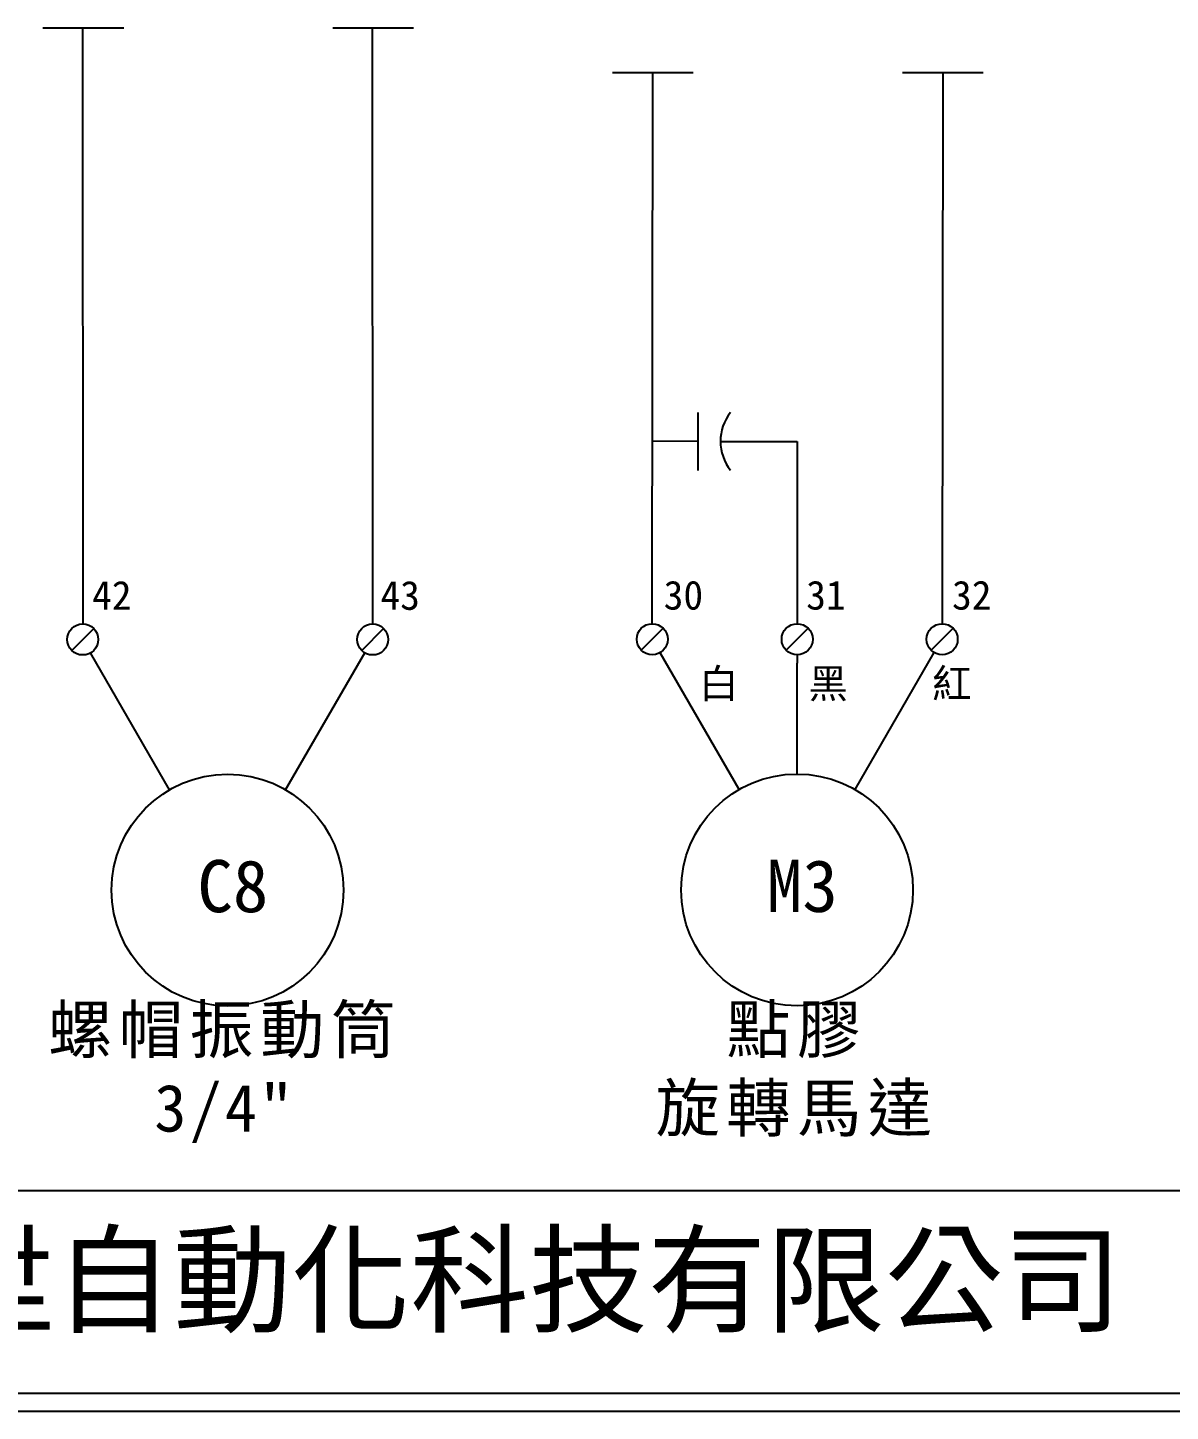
# Model space of a CAD drawing. Extents: x 10 to 297, y 3 to 207.
# Drawn here: x 63.1 to 142, y 3 to 98.5 of the extents above; entities that cross this region are included whole.
import ezdxf

# ---------------------------------------------------------------- set-up
doc = ezdxf.new("R2010")
doc.units = 0
doc.layers.get('0').update_dxf_attribs({"linetype": 'CONTINUOUS'})
doc.layers.add('圖框層', color=7, linetype='CONTINUOUS')
doc.layers.add('標尺寸層', color=3, linetype='CONTINUOUS')
doc.styles.add('STSL', font='KAIU.TTF')
doc.styles.add('標楷體', font='KAIU.TTF')

msp = doc.modelspace()

# ---------------------------------------------------------------- linework, layer by layer
for p, q in [((66.901, 98.502), (66.921, 57.346)), ((86.901, 98.502), (86.921, 57.346)), ((106.214, 57.361), (106.252, 95.419)), ((126.252, 95.419), (126.216, 57.361)), ((109.371, 67.949), (109.371, 71.949)), ((109.371, 69.949), (106.223, 69.952)), ((110.921, 69.948), (116.214, 69.948)), ((67.684, 57.033), (66.169, 55.518)), ((87.684, 57.033), (86.169, 55.518)), ((106.972, 57.047), (105.457, 55.532)), ((116.972, 57.047), (115.457, 55.532)), ((126.972, 57.047), (125.457, 55.532)), ((72.915, 45.903), (67.462, 55.348)), ((80.915, 45.903), (86.374, 55.358)), ((112.203, 45.917), (106.75, 55.362)), ((116.203, 55.219), (116.203, 54.63)), ((116.203, 46.989), (116.203, 54.63)), ((120.203, 45.917), (125.662, 55.372))]:
    msp.add_line(p, q)
for centre, radius in [((66.926, 56.275), 1.071), ((86.926, 56.275), 1.071), ((106.214, 56.29), 1.071), ((116.214, 56.29), 1.071), ((126.214, 56.29), 1.071), ((76.915, 38.975), 8), ((116.203, 38.989), 8)]:
    msp.add_circle(centre, radius)
msp.add_arc((114.147, 69.953), 3.226, 141.77552, 218.40176)
at = {"layer": '圖框層', "color": 7}
for p, q in [((11.25, 18.25), (295.75, 18.25)), ((11.25, 4.25), (295.75, 4.25)), ((10, 3), (297, 3))]:
    msp.add_line(p, q, dxfattribs=at)
at = {"layer": '標尺寸層', "color": 7}
for p, q in [((64.18, 98.502), (69.748, 98.502)), ((84.18, 98.502), (89.748, 98.502)), ((103.468, 95.419), (109.036, 95.419)), ((123.468, 95.419), (129.036, 95.419)), ((116.214, 69.948), (116.214, 57.361))]:
    msp.add_line(p, q, dxfattribs=at)

# ---------------------------------------------------------------- texts
at = {"color": 0, "char_height": 3.25, "attachment_point": 2, "style": '標楷體'}
for s, insert, width in [('{\\T1.1;螺帽振動筒\\P3/4"}', (76.727, 30.977), 29.84096), ('{\\T1.1;點膠\\P旋轉馬達}', (116.203, 30.989), 30.80907)]:
    msp.add_mtext(s, dxfattribs=dict(at, insert=insert, width=width))
at = {"layer": '圖框層', "color": 4, "style": 'STSL'}
for s, height, p in [('42', 2, (67.568, 58.321)), ('43', 2, (87.462, 58.321)), ('30', 2, (107.003, 58.336)), ('31', 2, (116.837, 58.336)), ('32', 2, (126.897, 58.336)), ('白', 2, (109.443, 52.233)), ('紅', 2, (125.52, 52.233)), ('黑', 2, (116.987, 52.233)), ('C8', 3.6, (74.831, 37.451)), ('M3', 3.6, (114.119, 37.466)), ('泓陞自動化科技有限公司', 6, (48.604, 9.076))]:
    msp.add_text(s, height=height, dxfattribs=at).set_placement(p)

doc.saveas('drawing.dxf')
